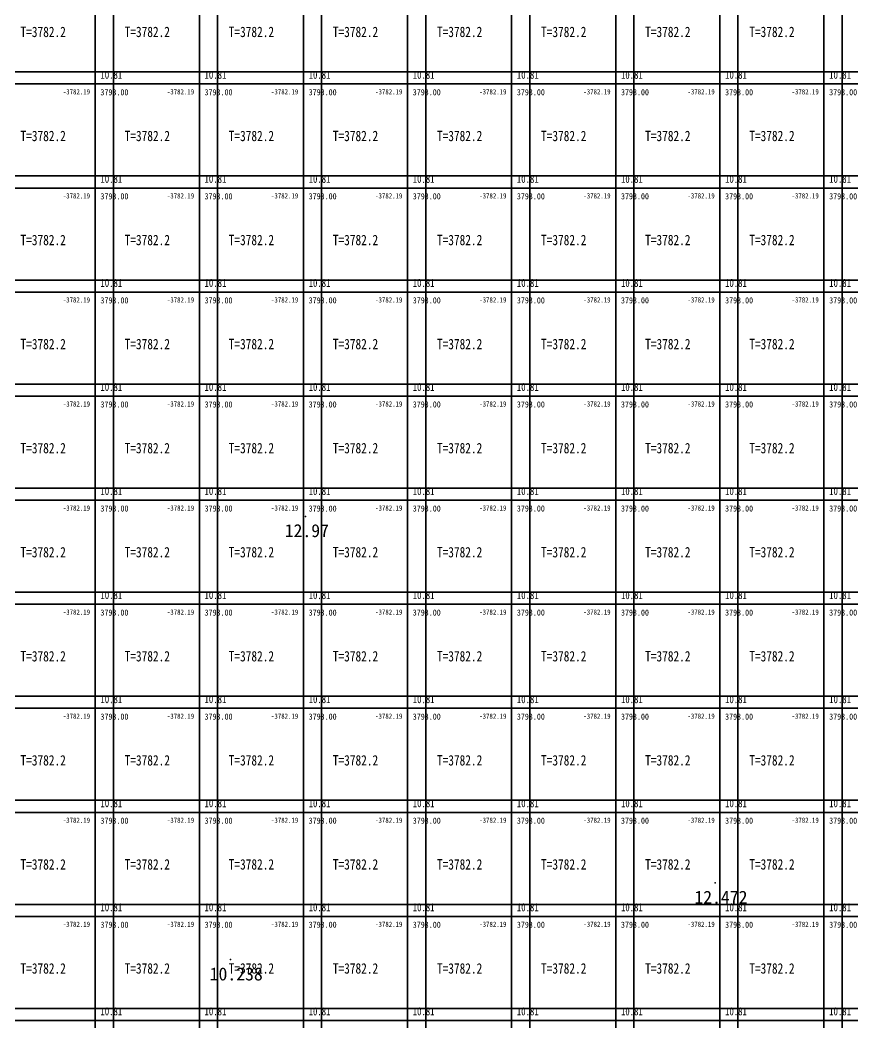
# Model space of a CAD drawing. Extents: x 2802 to 2877, y 3673 to 3804.
# Drawn here: x 2855.28 to 2863.28, y 3783.98 to 3793.61 of the extents above; entities that cross this region are included whole.
import ezdxf
from ezdxf.enums import TextEntityAlignment as Align

# ---------------------------------------------------------------- set-up
doc = ezdxf.new("R2010")
doc.units = 0
doc.header["$LTSCALE"] = 0.5
doc.header["$MEASUREMENT"] = 0
doc.layers.add('FGW', color=3, linetype='Continuous')
doc.layers.add('ZHUJI', color=50, linetype='Continuous')

msp = doc.modelspace()

# ---------------------------------------------------------------- linework, layer by layer
for points in [[(2855.174, 3793.116), (2855.174, 3794.116), (2856.174, 3794.116), (2856.174, 3793.116), (2855.174, 3793.116)], [(2856.174, 3793.116), (2856.174, 3794.116), (2857.174, 3794.116), (2857.174, 3793.116), (2856.174, 3793.116)], [(2857.174, 3793.116), (2857.174, 3794.116), (2858.174, 3794.116), (2858.174, 3793.116), (2857.174, 3793.116)], [(2858.174, 3793.116), (2858.174, 3794.116), (2859.174, 3794.116), (2859.174, 3793.116), (2858.174, 3793.116)], [(2859.174, 3793.116), (2859.174, 3794.116), (2860.174, 3794.116), (2860.174, 3793.116), (2859.174, 3793.116)], [(2860.174, 3793.116), (2860.174, 3794.116), (2861.174, 3794.116), (2861.174, 3793.116), (2860.174, 3793.116)], [(2861.174, 3793.116), (2861.174, 3794.116), (2862.174, 3794.116), (2862.174, 3793.116), (2861.174, 3793.116)], [(2862.174, 3793.116), (2862.174, 3794.116), (2863.174, 3794.116), (2863.174, 3793.116), (2862.174, 3793.116)], [(2863.174, 3793.116), (2863.174, 3794.116), (2864.174, 3794.116), (2864.174, 3793.116), (2863.174, 3793.116)], [(2855.174, 3792.116), (2855.174, 3793.116), (2856.174, 3793.116), (2856.174, 3792.116), (2855.174, 3792.116)], [(2856.174, 3792.116), (2856.174, 3793.116), (2857.174, 3793.116), (2857.174, 3792.116), (2856.174, 3792.116)], [(2857.174, 3792.116), (2857.174, 3793.116), (2858.174, 3793.116), (2858.174, 3792.116), (2857.174, 3792.116)], [(2858.174, 3792.116), (2858.174, 3793.116), (2859.174, 3793.116), (2859.174, 3792.116), (2858.174, 3792.116)], [(2859.174, 3792.116), (2859.174, 3793.116), (2860.174, 3793.116), (2860.174, 3792.116), (2859.174, 3792.116)], [(2860.174, 3792.116), (2860.174, 3793.116), (2861.174, 3793.116), (2861.174, 3792.116), (2860.174, 3792.116)], [(2861.174, 3792.116), (2861.174, 3793.116), (2862.174, 3793.116), (2862.174, 3792.116), (2861.174, 3792.116)], [(2862.174, 3792.116), (2862.174, 3793.116), (2863.174, 3793.116), (2863.174, 3792.116), (2862.174, 3792.116)], [(2863.174, 3792.116), (2863.174, 3793.116), (2864.174, 3793.116), (2864.174, 3792.116), (2863.174, 3792.116)], [(2855.174, 3791.116), (2855.174, 3792.116), (2856.174, 3792.116), (2856.174, 3791.116), (2855.174, 3791.116)], [(2856.174, 3791.116), (2856.174, 3792.116), (2857.174, 3792.116), (2857.174, 3791.116), (2856.174, 3791.116)], [(2857.174, 3791.116), (2857.174, 3792.116), (2858.174, 3792.116), (2858.174, 3791.116), (2857.174, 3791.116)], [(2858.174, 3791.116), (2858.174, 3792.116), (2859.174, 3792.116), (2859.174, 3791.116), (2858.174, 3791.116)], [(2859.174, 3791.116), (2859.174, 3792.116), (2860.174, 3792.116), (2860.174, 3791.116), (2859.174, 3791.116)], [(2860.174, 3791.116), (2860.174, 3792.116), (2861.174, 3792.116), (2861.174, 3791.116), (2860.174, 3791.116)], [(2861.174, 3791.116), (2861.174, 3792.116), (2862.174, 3792.116), (2862.174, 3791.116), (2861.174, 3791.116)], [(2862.174, 3791.116), (2862.174, 3792.116), (2863.174, 3792.116), (2863.174, 3791.116), (2862.174, 3791.116)], [(2863.174, 3791.116), (2863.174, 3792.116), (2864.174, 3792.116), (2864.174, 3791.116), (2863.174, 3791.116)], [(2855.174, 3790.116), (2855.174, 3791.116), (2856.174, 3791.116), (2856.174, 3790.116), (2855.174, 3790.116)], [(2856.174, 3790.116), (2856.174, 3791.116), (2857.174, 3791.116), (2857.174, 3790.116), (2856.174, 3790.116)], [(2857.174, 3790.116), (2857.174, 3791.116), (2858.174, 3791.116), (2858.174, 3790.116), (2857.174, 3790.116)], [(2858.174, 3790.116), (2858.174, 3791.116), (2859.174, 3791.116), (2859.174, 3790.116), (2858.174, 3790.116)], [(2859.174, 3790.116), (2859.174, 3791.116), (2860.174, 3791.116), (2860.174, 3790.116), (2859.174, 3790.116)], [(2860.174, 3790.116), (2860.174, 3791.116), (2861.174, 3791.116), (2861.174, 3790.116), (2860.174, 3790.116)], [(2861.174, 3790.116), (2861.174, 3791.116), (2862.174, 3791.116), (2862.174, 3790.116), (2861.174, 3790.116)], [(2862.174, 3790.116), (2862.174, 3791.116), (2863.174, 3791.116), (2863.174, 3790.116), (2862.174, 3790.116)], [(2863.174, 3790.116), (2863.174, 3791.116), (2864.174, 3791.116), (2864.174, 3790.116), (2863.174, 3790.116)], [(2855.174, 3789.116), (2855.174, 3790.116), (2856.174, 3790.116), (2856.174, 3789.116), (2855.174, 3789.116)], [(2856.174, 3789.116), (2856.174, 3790.116), (2857.174, 3790.116), (2857.174, 3789.116), (2856.174, 3789.116)], [(2857.174, 3789.116), (2857.174, 3790.116), (2858.174, 3790.116), (2858.174, 3789.116), (2857.174, 3789.116)], [(2858.174, 3789.116), (2858.174, 3790.116), (2859.174, 3790.116), (2859.174, 3789.116), (2858.174, 3789.116)], [(2859.174, 3789.116), (2859.174, 3790.116), (2860.174, 3790.116), (2860.174, 3789.116), (2859.174, 3789.116)], [(2860.174, 3789.116), (2860.174, 3790.116), (2861.174, 3790.116), (2861.174, 3789.116), (2860.174, 3789.116)], [(2861.174, 3789.116), (2861.174, 3790.116), (2862.174, 3790.116), (2862.174, 3789.116), (2861.174, 3789.116)], [(2862.174, 3789.116), (2862.174, 3790.116), (2863.174, 3790.116), (2863.174, 3789.116), (2862.174, 3789.116)], [(2863.174, 3789.116), (2863.174, 3790.116), (2864.174, 3790.116), (2864.174, 3789.116), (2863.174, 3789.116)], [(2855.174, 3788.116), (2855.174, 3789.116), (2856.174, 3789.116), (2856.174, 3788.116), (2855.174, 3788.116)], [(2856.174, 3788.116), (2856.174, 3789.116), (2857.174, 3789.116), (2857.174, 3788.116), (2856.174, 3788.116)], [(2857.174, 3788.116), (2857.174, 3789.116), (2858.174, 3789.116), (2858.174, 3788.116), (2857.174, 3788.116)], [(2858.174, 3788.116), (2858.174, 3789.116), (2859.174, 3789.116), (2859.174, 3788.116), (2858.174, 3788.116)], [(2859.174, 3788.116), (2859.174, 3789.116), (2860.174, 3789.116), (2860.174, 3788.116), (2859.174, 3788.116)], [(2860.174, 3788.116), (2860.174, 3789.116), (2861.174, 3789.116), (2861.174, 3788.116), (2860.174, 3788.116)], [(2861.174, 3788.116), (2861.174, 3789.116), (2862.174, 3789.116), (2862.174, 3788.116), (2861.174, 3788.116)], [(2862.174, 3788.116), (2862.174, 3789.116), (2863.174, 3789.116), (2863.174, 3788.116), (2862.174, 3788.116)], [(2863.174, 3788.116), (2863.174, 3789.116), (2864.174, 3789.116), (2864.174, 3788.116), (2863.174, 3788.116)], [(2855.174, 3787.116), (2855.174, 3788.116), (2856.174, 3788.116), (2856.174, 3787.116), (2855.174, 3787.116)], [(2856.174, 3787.116), (2856.174, 3788.116), (2857.174, 3788.116), (2857.174, 3787.116), (2856.174, 3787.116)], [(2857.174, 3787.116), (2857.174, 3788.116), (2858.174, 3788.116), (2858.174, 3787.116), (2857.174, 3787.116)], [(2858.174, 3787.116), (2858.174, 3788.116), (2859.174, 3788.116), (2859.174, 3787.116), (2858.174, 3787.116)], [(2859.174, 3787.116), (2859.174, 3788.116), (2860.174, 3788.116), (2860.174, 3787.116), (2859.174, 3787.116)], [(2860.174, 3787.116), (2860.174, 3788.116), (2861.174, 3788.116), (2861.174, 3787.116), (2860.174, 3787.116)], [(2861.174, 3787.116), (2861.174, 3788.116), (2862.174, 3788.116), (2862.174, 3787.116), (2861.174, 3787.116)], [(2862.174, 3787.116), (2862.174, 3788.116), (2863.174, 3788.116), (2863.174, 3787.116), (2862.174, 3787.116)], [(2863.174, 3787.116), (2863.174, 3788.116), (2864.174, 3788.116), (2864.174, 3787.116), (2863.174, 3787.116)], [(2855.174, 3786.116), (2855.174, 3787.116), (2856.174, 3787.116), (2856.174, 3786.116), (2855.174, 3786.116)], [(2856.174, 3786.116), (2856.174, 3787.116), (2857.174, 3787.116), (2857.174, 3786.116), (2856.174, 3786.116)], [(2857.174, 3786.116), (2857.174, 3787.116), (2858.174, 3787.116), (2858.174, 3786.116), (2857.174, 3786.116)], [(2858.174, 3786.116), (2858.174, 3787.116), (2859.174, 3787.116), (2859.174, 3786.116), (2858.174, 3786.116)], [(2859.174, 3786.116), (2859.174, 3787.116), (2860.174, 3787.116), (2860.174, 3786.116), (2859.174, 3786.116)], [(2860.174, 3786.116), (2860.174, 3787.116), (2861.174, 3787.116), (2861.174, 3786.116), (2860.174, 3786.116)], [(2861.174, 3786.116), (2861.174, 3787.116), (2862.174, 3787.116), (2862.174, 3786.116), (2861.174, 3786.116)], [(2862.174, 3786.116), (2862.174, 3787.116), (2863.174, 3787.116), (2863.174, 3786.116), (2862.174, 3786.116)], [(2863.174, 3786.116), (2863.174, 3787.116), (2864.174, 3787.116), (2864.174, 3786.116), (2863.174, 3786.116)], [(2855.174, 3785.116), (2855.174, 3786.116), (2856.174, 3786.116), (2856.174, 3785.116), (2855.174, 3785.116)], [(2856.174, 3785.116), (2856.174, 3786.116), (2857.174, 3786.116), (2857.174, 3785.116), (2856.174, 3785.116)], [(2857.174, 3785.116), (2857.174, 3786.116), (2858.174, 3786.116), (2858.174, 3785.116), (2857.174, 3785.116)], [(2858.174, 3785.116), (2858.174, 3786.116), (2859.174, 3786.116), (2859.174, 3785.116), (2858.174, 3785.116)], [(2859.174, 3785.116), (2859.174, 3786.116), (2860.174, 3786.116), (2860.174, 3785.116), (2859.174, 3785.116)], [(2860.174, 3785.116), (2860.174, 3786.116), (2861.174, 3786.116), (2861.174, 3785.116), (2860.174, 3785.116)], [(2861.174, 3785.116), (2861.174, 3786.116), (2862.174, 3786.116), (2862.174, 3785.116), (2861.174, 3785.116)], [(2862.174, 3785.116), (2862.174, 3786.116), (2863.174, 3786.116), (2863.174, 3785.116), (2862.174, 3785.116)], [(2863.174, 3785.116), (2863.174, 3786.116), (2864.174, 3786.116), (2864.174, 3785.116), (2863.174, 3785.116)], [(2855.174, 3784.116), (2855.174, 3785.116), (2856.174, 3785.116), (2856.174, 3784.116), (2855.174, 3784.116)], [(2856.174, 3784.116), (2856.174, 3785.116), (2857.174, 3785.116), (2857.174, 3784.116), (2856.174, 3784.116)], [(2857.174, 3784.116), (2857.174, 3785.116), (2858.174, 3785.116), (2858.174, 3784.116), (2857.174, 3784.116)], [(2858.174, 3784.116), (2858.174, 3785.116), (2859.174, 3785.116), (2859.174, 3784.116), (2858.174, 3784.116)], [(2859.174, 3784.116), (2859.174, 3785.116), (2860.174, 3785.116), (2860.174, 3784.116), (2859.174, 3784.116)], [(2860.174, 3784.116), (2860.174, 3785.116), (2861.174, 3785.116), (2861.174, 3784.116), (2860.174, 3784.116)], [(2861.174, 3784.116), (2861.174, 3785.116), (2862.174, 3785.116), (2862.174, 3784.116), (2861.174, 3784.116)], [(2862.174, 3784.116), (2862.174, 3785.116), (2863.174, 3785.116), (2863.174, 3784.116), (2862.174, 3784.116)], [(2863.174, 3784.116), (2863.174, 3785.116), (2864.174, 3785.116), (2864.174, 3784.116), (2863.174, 3784.116)], [(2855.174, 3783.116), (2855.174, 3784.116), (2856.174, 3784.116), (2856.174, 3783.116), (2855.174, 3783.116)], [(2856.174, 3783.116), (2856.174, 3784.116), (2857.174, 3784.116), (2857.174, 3783.116), (2856.174, 3783.116)], [(2857.174, 3783.116), (2857.174, 3784.116), (2858.174, 3784.116), (2858.174, 3783.116), (2857.174, 3783.116)], [(2858.174, 3783.116), (2858.174, 3784.116), (2859.174, 3784.116), (2859.174, 3783.116), (2858.174, 3783.116)], [(2859.174, 3783.116), (2859.174, 3784.116), (2860.174, 3784.116), (2860.174, 3783.116), (2859.174, 3783.116)], [(2860.174, 3783.116), (2860.174, 3784.116), (2861.174, 3784.116), (2861.174, 3783.116), (2860.174, 3783.116)], [(2861.174, 3783.116), (2861.174, 3784.116), (2862.174, 3784.116), (2862.174, 3783.116), (2861.174, 3783.116)], [(2862.174, 3783.116), (2862.174, 3784.116), (2863.174, 3784.116), (2863.174, 3783.116), (2862.174, 3783.116)], [(2863.174, 3783.116), (2863.174, 3784.116), (2864.174, 3784.116), (2864.174, 3783.116), (2863.174, 3783.116)]]:
    msp.add_lwpolyline(points)
at = {"layer": 'FGW', "flags": 128}
for points in [[(2855, 3793), (2856, 3793), (2856, 3794), (2855, 3794)], [(2856, 3793), (2857, 3793), (2857, 3794), (2856, 3794)], [(2857, 3793), (2858, 3793), (2858, 3794), (2857, 3794)], [(2858, 3793), (2859, 3793), (2859, 3794), (2858, 3794)], [(2859, 3793), (2860, 3793), (2860, 3794), (2859, 3794)], [(2860, 3793), (2861, 3793), (2861, 3794), (2860, 3794)], [(2861, 3793), (2862, 3793), (2862, 3794), (2861, 3794)], [(2862, 3793), (2863, 3793), (2863, 3794), (2862, 3794)], [(2863, 3793), (2864, 3793), (2864, 3794), (2863, 3794)], [(2855, 3792), (2856, 3792), (2856, 3793), (2855, 3793)], [(2856, 3792), (2857, 3792), (2857, 3793), (2856, 3793)], [(2857, 3792), (2858, 3792), (2858, 3793), (2857, 3793)], [(2858, 3792), (2859, 3792), (2859, 3793), (2858, 3793)], [(2859, 3792), (2860, 3792), (2860, 3793), (2859, 3793)], [(2860, 3792), (2861, 3792), (2861, 3793), (2860, 3793)], [(2861, 3792), (2862, 3792), (2862, 3793), (2861, 3793)], [(2862, 3792), (2863, 3792), (2863, 3793), (2862, 3793)], [(2863, 3792), (2864, 3792), (2864, 3793), (2863, 3793)], [(2855, 3791), (2856, 3791), (2856, 3792), (2855, 3792)], [(2856, 3791), (2857, 3791), (2857, 3792), (2856, 3792)], [(2857, 3791), (2858, 3791), (2858, 3792), (2857, 3792)], [(2858, 3791), (2859, 3791), (2859, 3792), (2858, 3792)], [(2859, 3791), (2860, 3791), (2860, 3792), (2859, 3792)], [(2860, 3791), (2861, 3791), (2861, 3792), (2860, 3792)], [(2861, 3791), (2862, 3791), (2862, 3792), (2861, 3792)], [(2862, 3791), (2863, 3791), (2863, 3792), (2862, 3792)], [(2863, 3791), (2864, 3791), (2864, 3792), (2863, 3792)], [(2855, 3790), (2856, 3790), (2856, 3791), (2855, 3791)], [(2856, 3790), (2857, 3790), (2857, 3791), (2856, 3791)], [(2857, 3790), (2858, 3790), (2858, 3791), (2857, 3791)], [(2858, 3790), (2859, 3790), (2859, 3791), (2858, 3791)], [(2859, 3790), (2860, 3790), (2860, 3791), (2859, 3791)], [(2860, 3790), (2861, 3790), (2861, 3791), (2860, 3791)], [(2861, 3790), (2862, 3790), (2862, 3791), (2861, 3791)], [(2862, 3790), (2863, 3790), (2863, 3791), (2862, 3791)], [(2863, 3790), (2864, 3790), (2864, 3791), (2863, 3791)], [(2855, 3789), (2856, 3789), (2856, 3790), (2855, 3790)], [(2856, 3789), (2857, 3789), (2857, 3790), (2856, 3790)], [(2857, 3789), (2858, 3789), (2858, 3790), (2857, 3790)], [(2858, 3789), (2859, 3789), (2859, 3790), (2858, 3790)], [(2859, 3789), (2860, 3789), (2860, 3790), (2859, 3790)], [(2860, 3789), (2861, 3789), (2861, 3790), (2860, 3790)], [(2861, 3789), (2862, 3789), (2862, 3790), (2861, 3790)], [(2862, 3789), (2863, 3789), (2863, 3790), (2862, 3790)], [(2863, 3789), (2864, 3789), (2864, 3790), (2863, 3790)], [(2855, 3788), (2856, 3788), (2856, 3789), (2855, 3789)], [(2856, 3788), (2857, 3788), (2857, 3789), (2856, 3789)], [(2857, 3788), (2858, 3788), (2858, 3789), (2857, 3789)], [(2858, 3788), (2859, 3788), (2859, 3789), (2858, 3789)], [(2859, 3788), (2860, 3788), (2860, 3789), (2859, 3789)], [(2860, 3788), (2861, 3788), (2861, 3789), (2860, 3789)], [(2861, 3788), (2862, 3788), (2862, 3789), (2861, 3789)], [(2862, 3788), (2863, 3788), (2863, 3789), (2862, 3789)], [(2863, 3788), (2864, 3788), (2864, 3789), (2863, 3789)], [(2855, 3787), (2856, 3787), (2856, 3788), (2855, 3788)], [(2856, 3787), (2857, 3787), (2857, 3788), (2856, 3788)], [(2857, 3787), (2858, 3787), (2858, 3788), (2857, 3788)], [(2858, 3787), (2859, 3787), (2859, 3788), (2858, 3788)], [(2859, 3787), (2860, 3787), (2860, 3788), (2859, 3788)], [(2860, 3787), (2861, 3787), (2861, 3788), (2860, 3788)], [(2861, 3787), (2862, 3787), (2862, 3788), (2861, 3788)], [(2862, 3787), (2863, 3787), (2863, 3788), (2862, 3788)], [(2863, 3787), (2864, 3787), (2864, 3788), (2863, 3788)], [(2855, 3786), (2856, 3786), (2856, 3787), (2855, 3787)], [(2856, 3786), (2857, 3786), (2857, 3787), (2856, 3787)], [(2857, 3786), (2858, 3786), (2858, 3787), (2857, 3787)], [(2858, 3786), (2859, 3786), (2859, 3787), (2858, 3787)], [(2859, 3786), (2860, 3786), (2860, 3787), (2859, 3787)], [(2860, 3786), (2861, 3786), (2861, 3787), (2860, 3787)], [(2861, 3786), (2862, 3786), (2862, 3787), (2861, 3787)], [(2862, 3786), (2863, 3786), (2863, 3787), (2862, 3787)], [(2863, 3786), (2864, 3786), (2864, 3787), (2863, 3787)], [(2855, 3785), (2856, 3785), (2856, 3786), (2855, 3786)], [(2856, 3785), (2857, 3785), (2857, 3786), (2856, 3786)], [(2857, 3785), (2858, 3785), (2858, 3786), (2857, 3786)], [(2858, 3785), (2859, 3785), (2859, 3786), (2858, 3786)], [(2859, 3785), (2860, 3785), (2860, 3786), (2859, 3786)], [(2860, 3785), (2861, 3785), (2861, 3786), (2860, 3786)], [(2861, 3785), (2862, 3785), (2862, 3786), (2861, 3786)], [(2862, 3785), (2863, 3785), (2863, 3786), (2862, 3786)], [(2863, 3785), (2864, 3785), (2864, 3786), (2863, 3786)], [(2855, 3784), (2856, 3784), (2856, 3785), (2855, 3785)], [(2856, 3784), (2857, 3784), (2857, 3785), (2856, 3785)], [(2857, 3784), (2858, 3784), (2858, 3785), (2857, 3785)], [(2858, 3784), (2859, 3784), (2859, 3785), (2858, 3785)], [(2859, 3784), (2860, 3784), (2860, 3785), (2859, 3785)], [(2860, 3784), (2861, 3784), (2861, 3785), (2860, 3785)], [(2861, 3784), (2862, 3784), (2862, 3785), (2861, 3785)], [(2862, 3784), (2863, 3784), (2863, 3785), (2862, 3785)], [(2863, 3784), (2864, 3784), (2864, 3785), (2863, 3785)], [(2855, 3783), (2856, 3783), (2856, 3784), (2855, 3784)], [(2856, 3783), (2857, 3783), (2857, 3784), (2856, 3784)], [(2857, 3783), (2858, 3783), (2858, 3784), (2857, 3784)], [(2858, 3783), (2859, 3783), (2859, 3784), (2858, 3784)], [(2859, 3783), (2860, 3783), (2860, 3784), (2859, 3784)], [(2860, 3783), (2861, 3783), (2861, 3784), (2860, 3784)], [(2861, 3783), (2862, 3783), (2862, 3784), (2861, 3784)], [(2862, 3783), (2863, 3783), (2863, 3784), (2862, 3784)], [(2863, 3783), (2864, 3783), (2864, 3784), (2863, 3784)]]:
    msp.add_lwpolyline(points, close=True, dxfattribs=at)
at = {"layer": 'ZHUJI'}
for p in [(2858.02, 3788.845), (2861.955, 3785.322), (2857.299, 3784.585)]:
    msp.add_point(p, dxfattribs=at)

# ---------------------------------------------------------------- texts
at = {"layer": 'FGW', "width": 0.8}
for p in [(2855.5, 3793.5), (2856.5, 3793.5), (2857.5, 3793.5), (2858.5, 3793.5), (2859.5, 3793.5), (2860.5, 3793.5), (2861.5, 3793.5), (2862.5, 3793.5), (2855.5, 3792.5), (2856.5, 3792.5), (2857.5, 3792.5), (2858.5, 3792.5), (2859.5, 3792.5), (2860.5, 3792.5), (2861.5, 3792.5), (2862.5, 3792.5), (2855.5, 3791.5), (2856.5, 3791.5), (2857.5, 3791.5), (2858.5, 3791.5), (2859.5, 3791.5), (2860.5, 3791.5), (2861.5, 3791.5), (2862.5, 3791.5), (2855.5, 3790.5), (2856.5, 3790.5), (2857.5, 3790.5), (2858.5, 3790.5), (2859.5, 3790.5), (2860.5, 3790.5), (2861.5, 3790.5), (2862.5, 3790.5), (2855.5, 3789.5), (2856.5, 3789.5), (2857.5, 3789.5), (2858.5, 3789.5), (2859.5, 3789.5), (2860.5, 3789.5), (2861.5, 3789.5), (2862.5, 3789.5), (2855.5, 3788.5), (2856.5, 3788.5), (2857.5, 3788.5), (2858.5, 3788.5), (2859.5, 3788.5), (2860.5, 3788.5), (2861.5, 3788.5), (2862.5, 3788.5), (2855.5, 3787.5), (2856.5, 3787.5), (2857.5, 3787.5), (2858.5, 3787.5), (2859.5, 3787.5), (2860.5, 3787.5), (2861.5, 3787.5), (2862.5, 3787.5), (2855.5, 3786.5), (2856.5, 3786.5), (2857.5, 3786.5), (2858.5, 3786.5), (2859.5, 3786.5), (2860.5, 3786.5), (2861.5, 3786.5), (2862.5, 3786.5), (2855.5, 3785.5), (2856.5, 3785.5), (2857.5, 3785.5), (2858.5, 3785.5), (2859.5, 3785.5), (2860.5, 3785.5), (2861.5, 3785.5), (2862.5, 3785.5), (2855.5, 3784.5), (2856.5, 3784.5), (2857.5, 3784.5), (2858.5, 3784.5), (2859.5, 3784.5), (2860.5, 3784.5), (2861.5, 3784.5), (2862.5, 3784.5)]:
    msp.add_text('T=3782.2', height=0.1, dxfattribs=at).set_placement(p, align=Align.MIDDLE)
at = {"layer": 'FGW', "color": 2, "width": 0.8}
for p in [(2856.05, 3793.05, 10.8136), (2857.05, 3793.05, 10.8136), (2858.05, 3793.05, 10.8136), (2859.05, 3793.05, 10.8136), (2860.05, 3793.05, 10.8136), (2861.05, 3793.05, 10.8136), (2862.05, 3793.05, 10.8136), (2863.05, 3793.05, 10.8136), (2856.05, 3792.05, 10.8136), (2857.05, 3792.05, 10.8136), (2858.05, 3792.05, 10.8136), (2859.05, 3792.05, 10.8136), (2860.05, 3792.05, 10.8136), (2861.05, 3792.05, 10.8136), (2862.05, 3792.05, 10.8136), (2863.05, 3792.05, 10.8136), (2856.05, 3791.05, 10.8136), (2857.05, 3791.05, 10.8136), (2858.05, 3791.05, 10.8136), (2859.05, 3791.05, 10.8136), (2860.05, 3791.05, 10.8136), (2861.05, 3791.05, 10.8136), (2862.05, 3791.05, 10.8136), (2863.05, 3791.05, 10.8136), (2856.05, 3790.05, 10.8136), (2857.05, 3790.05, 10.8136), (2858.05, 3790.05, 10.8136), (2859.05, 3790.05, 10.8136), (2860.05, 3790.05, 10.8136), (2861.05, 3790.05, 10.8136), (2862.05, 3790.05, 10.8136), (2863.05, 3790.05, 10.8136), (2856.05, 3789.05, 10.8136), (2857.05, 3789.05, 10.8136), (2858.05, 3789.05, 10.8136), (2859.05, 3789.05, 10.8136), (2860.05, 3789.05, 10.8136), (2861.05, 3789.05, 10.8136), (2862.05, 3789.05, 10.8136), (2863.05, 3789.05, 10.8136), (2856.05, 3788.05, 10.8136), (2857.05, 3788.05, 10.8136), (2858.05, 3788.05, 10.8136), (2859.05, 3788.05, 10.8136), (2860.05, 3788.05, 10.8136), (2861.05, 3788.05, 10.8136), (2862.05, 3788.05, 10.8136), (2863.05, 3788.05, 10.8136), (2856.05, 3787.05, 10.8136), (2857.05, 3787.05, 10.8136), (2858.05, 3787.05, 10.8136), (2859.05, 3787.05, 10.8136), (2860.05, 3787.05, 10.8136), (2861.05, 3787.05, 10.8136), (2862.05, 3787.05, 10.8136), (2863.05, 3787.05, 10.8136), (2856.05, 3786.05, 10.8136), (2857.05, 3786.05, 10.8136), (2858.05, 3786.05, 10.8136), (2859.05, 3786.05, 10.8136), (2860.05, 3786.05, 10.8136), (2861.05, 3786.05, 10.8136), (2862.05, 3786.05, 10.8136), (2863.05, 3786.05, 10.8136), (2856.05, 3785.05, 10.8136), (2857.05, 3785.05, 10.8136), (2858.05, 3785.05, 10.8136), (2859.05, 3785.05, 10.8136), (2860.05, 3785.05, 10.8136), (2861.05, 3785.05, 10.8136), (2862.05, 3785.05, 10.8136), (2863.05, 3785.05, 10.8136), (2856.05, 3784.05, 10.8136), (2857.05, 3784.05, 10.8136), (2858.05, 3784.05, 10.8136), (2859.05, 3784.05, 10.8136), (2860.05, 3784.05, 10.8136), (2861.05, 3784.05, 10.8136), (2862.05, 3784.05, 10.8136), (2863.05, 3784.05, 10.8136)]:
    msp.add_text('10.81', height=0.07692, dxfattribs=at).set_placement(p)
at = {"layer": 'FGW', "color": 6, "width": 0.8}
for p in [(2855.95, 3792.95, 10.8136), (2856.95, 3792.95, 10.8136), (2857.95, 3792.95, 10.8136), (2858.95, 3792.95, 10.8136), (2859.95, 3792.95, 10.8136), (2860.95, 3792.95, 10.8136), (2861.95, 3792.95, 10.8136), (2862.95, 3792.95, 10.8136), (2855.95, 3791.95, 10.8136), (2856.95, 3791.95, 10.8136), (2857.95, 3791.95, 10.8136), (2858.95, 3791.95, 10.8136), (2859.95, 3791.95, 10.8136), (2860.95, 3791.95, 10.8136), (2861.95, 3791.95, 10.8136), (2862.95, 3791.95, 10.8136), (2855.95, 3790.95, 10.8136), (2856.95, 3790.95, 10.8136), (2857.95, 3790.95, 10.8136), (2858.95, 3790.95, 10.8136), (2859.95, 3790.95, 10.8136), (2860.95, 3790.95, 10.8136), (2861.95, 3790.95, 10.8136), (2862.95, 3790.95, 10.8136), (2855.95, 3789.95, 10.8136), (2856.95, 3789.95, 10.8136), (2857.95, 3789.95, 10.8136), (2858.95, 3789.95, 10.8136), (2859.95, 3789.95, 10.8136), (2860.95, 3789.95, 10.8136), (2861.95, 3789.95, 10.8136), (2862.95, 3789.95, 10.8136), (2855.95, 3788.95, 10.8136), (2856.95, 3788.95, 10.8136), (2857.95, 3788.95, 10.8136), (2858.95, 3788.95, 10.8136), (2859.95, 3788.95, 10.8136), (2860.95, 3788.95, 10.8136), (2861.95, 3788.95, 10.8136), (2862.95, 3788.95, 10.8136), (2855.95, 3787.95, 10.8136), (2856.95, 3787.95, 10.8136), (2857.95, 3787.95, 10.8136), (2858.95, 3787.95, 10.8136), (2859.95, 3787.95, 10.8136), (2860.95, 3787.95, 10.8136), (2861.95, 3787.95, 10.8136), (2862.95, 3787.95, 10.8136), (2855.95, 3786.95, 10.8136), (2856.95, 3786.95, 10.8136), (2857.95, 3786.95, 10.8136), (2858.95, 3786.95, 10.8136), (2859.95, 3786.95, 10.8136), (2860.95, 3786.95, 10.8136), (2861.95, 3786.95, 10.8136), (2862.95, 3786.95, 10.8136), (2855.95, 3785.95, 10.8136), (2856.95, 3785.95, 10.8136), (2857.95, 3785.95, 10.8136), (2858.95, 3785.95, 10.8136), (2859.95, 3785.95, 10.8136), (2860.95, 3785.95, 10.8136), (2861.95, 3785.95, 10.8136), (2862.95, 3785.95, 10.8136), (2855.95, 3784.95, 10.8136), (2856.95, 3784.95, 10.8136), (2857.95, 3784.95, 10.8136), (2858.95, 3784.95, 10.8136), (2859.95, 3784.95, 10.8136), (2860.95, 3784.95, 10.8136), (2861.95, 3784.95, 10.8136), (2862.95, 3784.95, 10.8136)]:
    msp.add_text('-3782.19', height=0.05, dxfattribs=at).set_placement(p, align=Align.TOP_RIGHT)
at = {"layer": 'FGW', "color": 4, "width": 0.8}
for p in [(2856.05, 3792.95, 10.8136), (2857.05, 3792.95, 10.8136), (2858.05, 3792.95, 10.8136), (2859.05, 3792.95, 10.8136), (2860.05, 3792.95, 10.8136), (2861.05, 3792.95, 10.8136), (2862.05, 3792.95, 10.8136), (2863.05, 3792.95, 10.8136), (2856.05, 3791.95, 10.8136), (2857.05, 3791.95, 10.8136), (2858.05, 3791.95, 10.8136), (2859.05, 3791.95, 10.8136), (2860.05, 3791.95, 10.8136), (2861.05, 3791.95, 10.8136), (2862.05, 3791.95, 10.8136), (2863.05, 3791.95, 10.8136), (2856.05, 3790.95, 10.8136), (2857.05, 3790.95, 10.8136), (2858.05, 3790.95, 10.8136), (2859.05, 3790.95, 10.8136), (2860.05, 3790.95, 10.8136), (2861.05, 3790.95, 10.8136), (2862.05, 3790.95, 10.8136), (2863.05, 3790.95, 10.8136), (2856.05, 3789.95, 10.8136), (2857.05, 3789.95, 10.8136), (2858.05, 3789.95, 10.8136), (2859.05, 3789.95, 10.8136), (2860.05, 3789.95, 10.8136), (2861.05, 3789.95, 10.8136), (2862.05, 3789.95, 10.8136), (2863.05, 3789.95, 10.8136), (2856.05, 3788.95, 10.8136), (2857.05, 3788.95, 10.8136), (2858.05, 3788.95, 10.8136), (2859.05, 3788.95, 10.8136), (2860.05, 3788.95, 10.8136), (2861.05, 3788.95, 10.8136), (2862.05, 3788.95, 10.8136), (2863.05, 3788.95, 10.8136), (2856.05, 3787.95, 10.8136), (2857.05, 3787.95, 10.8136), (2858.05, 3787.95, 10.8136), (2859.05, 3787.95, 10.8136), (2860.05, 3787.95, 10.8136), (2861.05, 3787.95, 10.8136), (2862.05, 3787.95, 10.8136), (2863.05, 3787.95, 10.8136), (2856.05, 3786.95, 10.8136), (2857.05, 3786.95, 10.8136), (2858.05, 3786.95, 10.8136), (2859.05, 3786.95, 10.8136), (2860.05, 3786.95, 10.8136), (2861.05, 3786.95, 10.8136), (2862.05, 3786.95, 10.8136), (2863.05, 3786.95, 10.8136), (2856.05, 3785.95, 10.8136), (2857.05, 3785.95, 10.8136), (2858.05, 3785.95, 10.8136), (2859.05, 3785.95, 10.8136), (2860.05, 3785.95, 10.8136), (2861.05, 3785.95, 10.8136), (2862.05, 3785.95, 10.8136), (2863.05, 3785.95, 10.8136), (2856.05, 3784.95, 10.8136), (2857.05, 3784.95, 10.8136), (2858.05, 3784.95, 10.8136), (2859.05, 3784.95, 10.8136), (2860.05, 3784.95, 10.8136), (2861.05, 3784.95, 10.8136), (2862.05, 3784.95, 10.8136), (2863.05, 3784.95, 10.8136)]:
    msp.add_text('3793.00', height=0.05882, dxfattribs=at).set_placement(p, align=Align.TOP_LEFT)
at = {"layer": 'ZHUJI'}
for s, p in [('12.97', (2857.82, 3788.645)), ('12.472', (2861.755, 3785.122)), ('10.238', (2857.099, 3784.385))]:
    msp.add_text(s, height=0.125, dxfattribs=at).set_placement(p)

doc.saveas('drawing.dxf')
